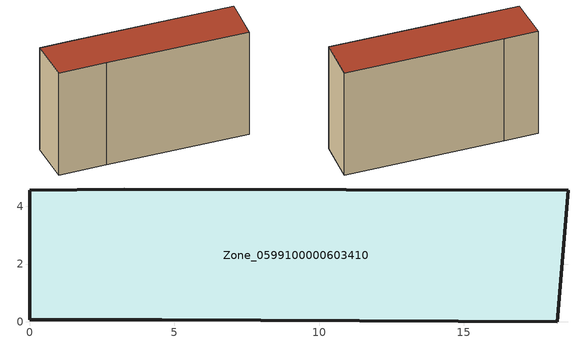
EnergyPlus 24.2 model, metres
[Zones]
Zone_0599100000603410
 floor ground (C_G): 0,0.08 0.01,4.55 3.26,4.59 18.59,4.54 18.22,0 4.57,0.08 z1.8
 wall outside (C_F): 18.22,0 18.59,4.54 3.26,4.59 0.01,4.55 0,0.08 4.57,0.08 18.22,0 z1.8:12.54
 roof outside (C_R): 0.01,4.55 0,0.08 4.57,0.08 18.22,0 18.59,4.54 3.26,4.59 z12.54
[BUILDING]
Pand.0599100000603410: North Axis=0; Terrain=City; Loads Convergence Tolerance Value=0.04; Temperature Convergence Tolerance Value=0.4; Solar Distribution=FullExterior; Maximum Number of Warmup Days=25; Minimum Number of Warmup Days=1
[Site:Location]
Rotterdam.The.Hague.AP_ZH_NLD Design_Conditions: Latitude=51.96; Longitude=4.45; Time Zone=1; Elevation=-4.5
[SITE:GROUNDTEMPERATURE:BUILDINGSURFACE]
18, 18, 18, 18, 18, 18, 18, 18, 18, 18, 18, 18
[MATERIAL] Thermal Absorptance=0.9; Solar Absorptance=0.7; Visible Absorptance=0.7
Name | Roughness | Thickness | Conductivity | Density | Specific Heat
G.TI.1946 | MediumSmooth | 0.15 | 1 | 540 | 1210
F.TI.1946 | Rough | 0.3 | 0.857143 | 1920 | 840
R.TI.1946 | MediumRough | 0.2 | 0.1 | 1500 | 1000
[CONSTRUCTION]
C_G: G.TI.1946
C_F: F.TI.1946
C_R: R.TI.1946
[ZONE]
Zone_0599100000603410: Type=1; Multiplier=1; Ceiling Height=Autocalculate; Volume=Autocalculate; Floor Area=autocalculate; Part of Total Floor Area=Yes
[ZONEINFILTRATION:DESIGNFLOWRATE]
Infil_Zone_0599100000603410: Zone or ZoneList or Space or SpaceList=Zone_0599100000603410; Schedule=AlwaysOn; Design Flow Rate Calculation Method=Flow/Area; Flow Rate per Floor Area=0.003; Constant Term Coefficient=1; Temperature Term Coefficient=0; Velocity Term Coefficient=0; Velocity Squared Term Coefficient=0
[HVACTEMPLATE:ZONE:IDEALLOADSAIRSYSTEM]
Zone_0599100000603410: Maximum Heating Supply Air Temperature=50; Minimum Cooling Supply Air Temperature=13; Maximum Heating Supply Air Humidity Ratio=0.0156; Minimum Cooling Supply Air Humidity Ratio=0.0077; Heating Limit=NoLimit; Cooling Limit=NoLimit; Dehumidification Control Type=ConstantSensibleHeatRatio; Cooling Sensible Heat Ratio=0.7; Dehumidification Setpoint=60; Humidification Control Type=None; Humidification Setpoint=30; Outdoor Air Method=None; Outdoor Air Flow Rate per Person=0.00944; Outdoor Air Flow Rate per Zone Floor Area=0; Outdoor Air Flow Rate per Zone=0; Demand Controlled Ventilation Type=None; Outdoor Air Economizer Type=NoEconomizer; Heat Recovery Type=None; Sensible Heat Recovery Effectiveness=0.7; Latent Heat Recovery Effectiveness=0.65
[ZONECONTROL:THERMOSTAT]
ThermostatControl_Zone_0599100000603410: Zone or ZoneList=Zone_0599100000603410; Control Type Schedule=DualSetpointControlType; Control 1=Thermostat_Zone_0599100000603410; Temperature Difference Between Cutout And Setpoint=0
[THERMOSTATSETPOINT:DUALSETPOINT]
Thermostat_Zone_0599100000603410: Heating Setpoint Temperature Schedule=HeatingSetpoint_Zone_0599100000603410; Cooling Setpoint Temperature Schedule=CoolingSetpoint_Zone_0599100000603410
[SCHEDULE:COMPACT]
HeatingSetpoint_Zone_0599100000603410: Through: 12/31, For: AllDays, Until: 24:00, 21
CoolingSetpoint_Zone_0599100000603410: Through: 12/31, For: AllDays, Until: 24:00, 24
DualSetpointControlType: Through: 12/31, For: AllDays, Until: 24:00, 4
AlwaysOn: Through: 12/31, For: AllDays, Until: 24:00, 1
